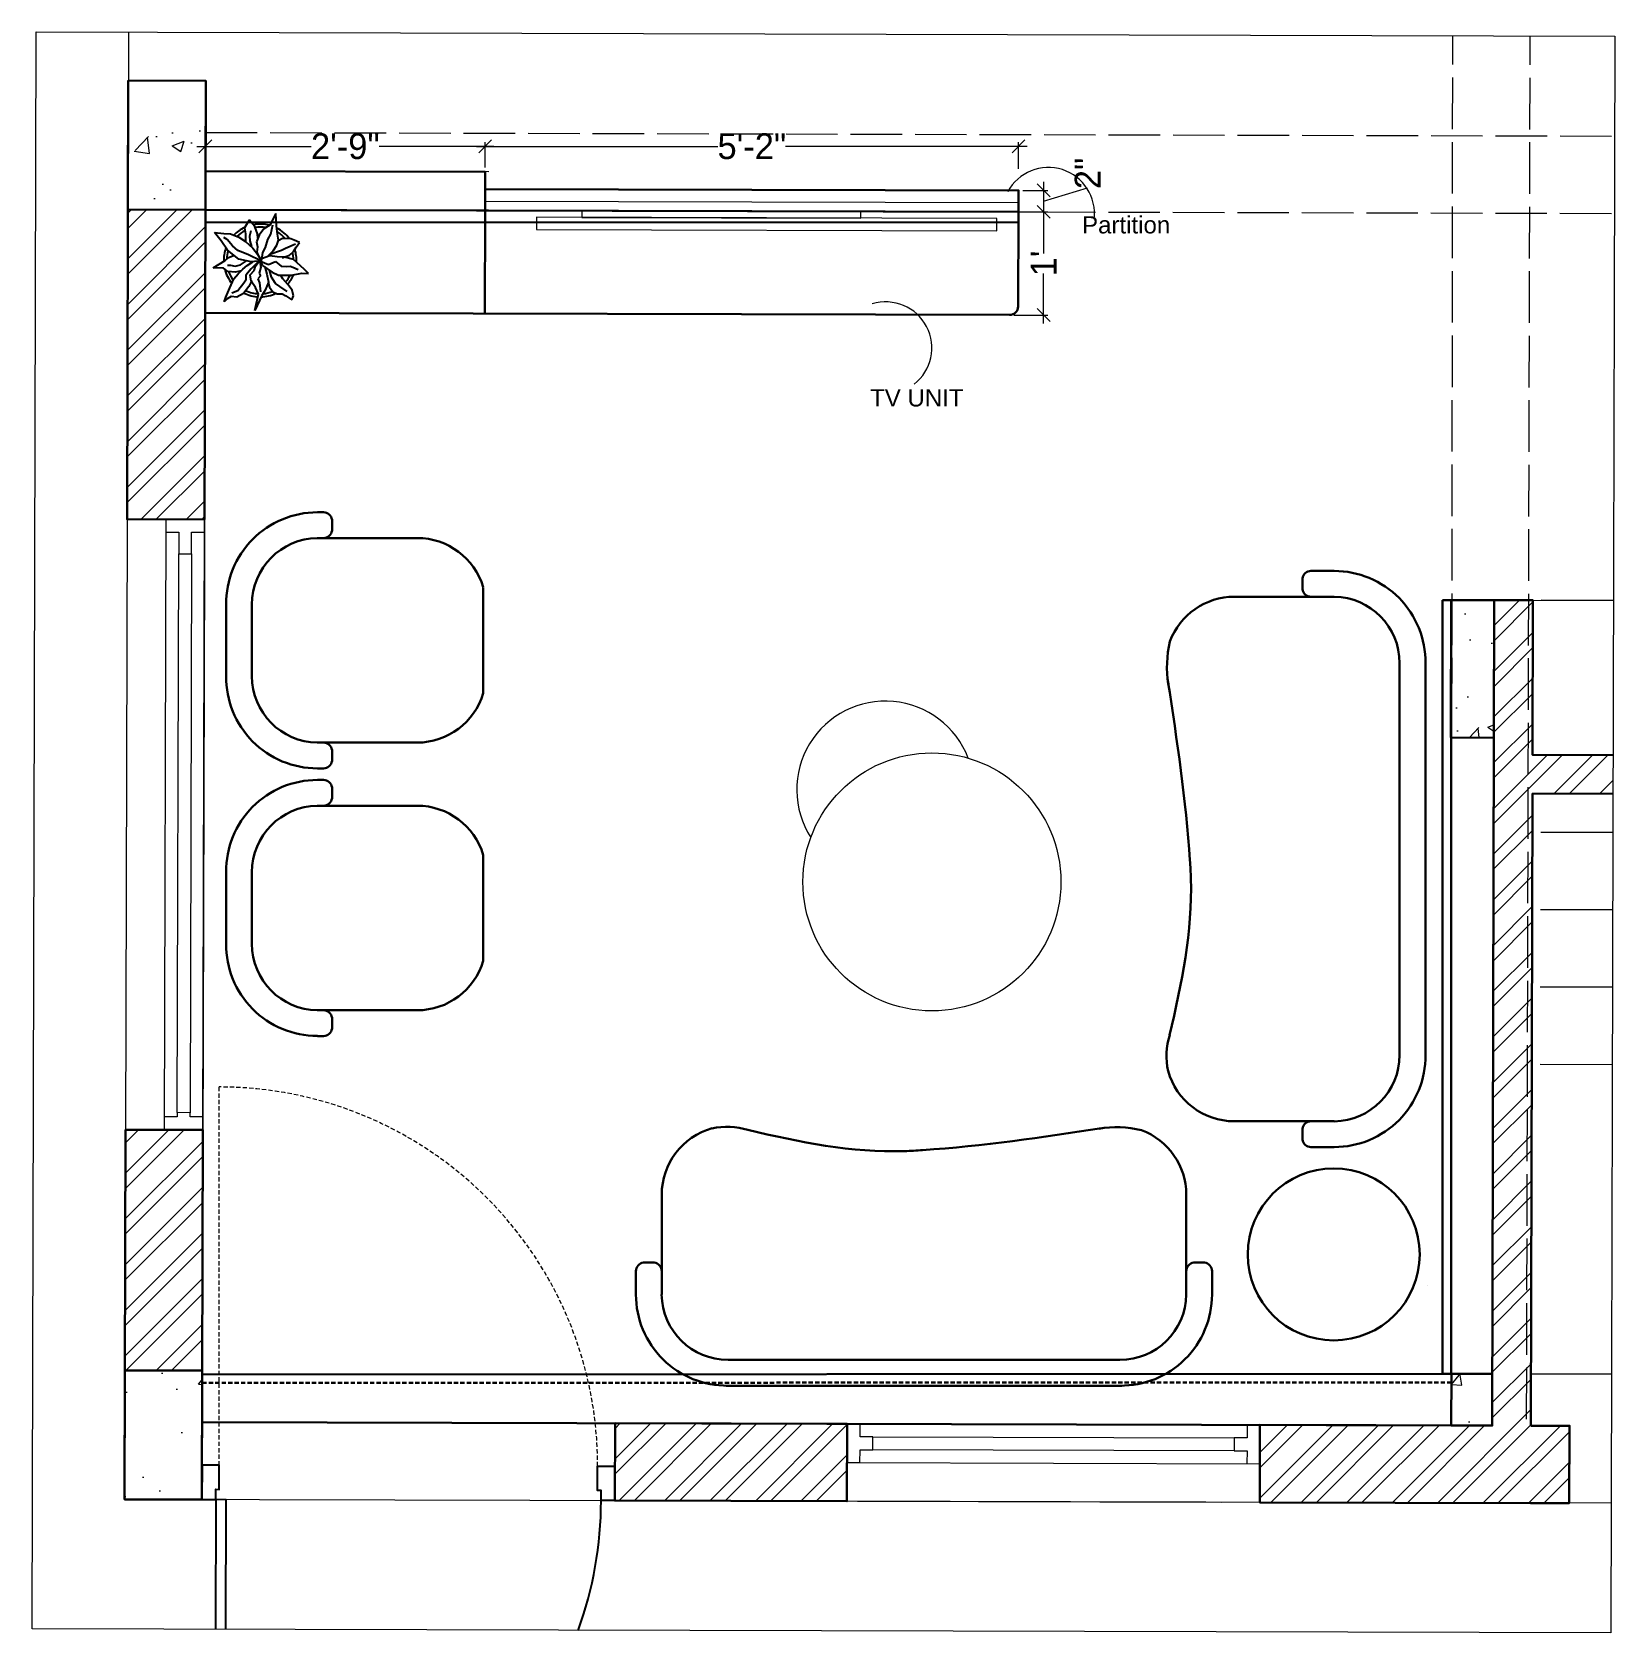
# Model space of a CAD drawing. Header units: millimetres. Extents: x 35877 to 3066687, y -650199 to -40525.
# Drawn here: x 147241.6 to 147425.6, y -180285.4 to -180099.3 of the extents above; entities outside this region: 9.
import ezdxf

# ---------------------------------------------------------------- set-up
doc = ezdxf.new("R2010")
doc.units = ezdxf.units.MM
doc.header["$MEASUREMENT"] = 0
doc.header["$PDMODE"] = 35
for name, pattern in [('00 . GROUND FLOOR$0$DASHED', [0.75, 0.5, -0.25]), ('ACAD_ISO02W100', [15, 12, -3]), ('DASHED', [0.75, 0.5, -0.25])]:
    doc.linetypes.add(name, pattern=pattern)
doc.layers.get('Defpoints').update_dxf_attribs({"color": 220})
doc.layers.add('AR ELE-5', color=134, linetype='Continuous')
doc.layers.add('AR HATCH-7', color=7, linetype='Continuous')
for name, color, linetype, lineweight in [('COLUMN', 1, 'Continuous', 30), ('dim05', 1, 'Continuous', 13), ('el', 7, 'Continuous', 20), ('ELEC.', 5, 'Continuous', 20), ('Electrical', 84, 'Continuous', 30), ('ELEVATION ( WALL COLOUR ) X_', 7, 'Continuous', 9), ('FIRST FLOOR ( DW_RAIL )', 7, 'Continuous', 9), ('FUR', 250, 'Continuous', 0), ('FURNITURE', 32, 'Continuous', 9), ('furniture dimensions', 1, 'DASHED', 0), ('FURNITURE-1', 252, 'Continuous', 13), ('GDR_FLOATING COLUMN', 3, 'Continuous', 18), ('GROUND FLOOR', 7, 'Continuous', 9), ('GROUND FLOOR  ( PLINE )', 251, 'Continuous', 30), ('GROUND FLOOR ( DW_RAIL )', 7, 'Continuous', 9), ('GROUND FLOOR ( STAIR )', 251, 'Continuous', 9), ('Labelling', 1, 'Continuous', 25), ('wall', 7, 'Continuous', 30), ('XX~SLAB ( BEAM )~ ( DIM )', 7, 'Continuous', 9)]:
    doc.layers.add(name, color=color, linetype=linetype, lineweight=lineweight)
doc.layers.add('hatch', color=253, linetype='Continuous', lineweight=0, transparency=0.4)
doc.styles.add('century g', font='GOTHIC.TTF')
doc.styles.get("Standard").update_dxf_attribs({"font": 'arial.ttf', "height": 6})
doc.dimstyles.new('Archana', dxfattribs={"dimtxt": 2, "dimasz": 0.75, "dimexe": 0.5, "dimexo": 0.5, "dimgap": 0, "dimtad": 0, "dimzin": 0, "dimdsep": 46, "dimlunit": 4, "dimtxsty": 'century g', "dimblk": 'OBLIQUE', "dimcen": 0, "dimdle": 1, "dimclrd": 256, "dimclre": 256, "dimclrt": 256, "dimadec": 0, "dimazin": 0, "dimtfac": 1, "dimtofl": 0, "dimtmove": 1, "dimatfit": 3, "dimfxl": 1, "dimfxlon": 1, "dimtolj": 1, "dimtzin": 0, "dimlwd": -1, "dimlwe": -1, "dimarcsym": 0})
pattern_1 = [(45, (-600.218, 804.8737), (-2.65165043, 2.65165043), []), (45, (-598.4503, 804.8737), (-2.65165043, 2.65165043), [])]

# ---------------------------------------------------------------- blocks, each defined once
blk = doc.blocks.new('_Oblique')
at = {"layer": 'wall', "color": 0, "lineweight": -2}
blk.add_line((-0.5, -0.5), (0.5, 0.5), dxfattribs=at)
blk = doc.blocks.new('*D727')
at = {"layer": 'Defpoints', "color": 0, "linetype": 'Continuous', "lineweight": 0, "transparency": 16777216}
for p in [(147356.28, -180117.68, 0.05), (147356.26, -180120.18, 0.05), (147359.2, -180120.18)]:
    blk.add_point(p, dxfattribs=at)
at = {"layer": 'furniture dimensions', "color": 5, "linetype": 'Continuous', "transparency": 16777216}
for p, q in [((147359.2, -180116.68), (147359.2, -180121.18)), ((147359.2, -180118.93), (147364.32, -180117.4)), ((147356.76, -180120.18), (147359.7, -180120.18))]:
    blk.add_line(p, q, dxfattribs=at)
at = {"layer": 'furniture dimensions', "color": 5, "linetype": 'ByBlock', "transparency": 16777216}
blk.add_line((147356.78, -180117.68), (147359.7, -180117.68), dxfattribs=at)
at = {"layer": 'furniture dimensions', "color": 5, "linetype": 'Continuous', "transparency": 16777216, "xscale": 1.5, "yscale": 1.5, "zscale": 1.5}
for p, rotation in [((147359.2, -180117.68), 90), ((147359.2, -180120.18), 270)]:
    blk.add_blockref('_Oblique', p, dxfattribs=dict(at, rotation=rotation))
at = {"layer": 'furniture dimensions', "linetype": 'Continuous', "lineweight": 0, "transparency": 16777216, "insert": (147364.32, -180115.71), "char_height": 3, "attachment_point": 5, "rotation": 90, "style": 'century g'}
blk.add_mtext('\\A1;2"', dxfattribs=at)
blk = doc.blocks.new('*D728')
at = {"layer": 'Defpoints', "color": 0, "linetype": 'Continuous', "lineweight": 0, "transparency": 16777216}
for p in [(147356.26, -180120.18, 0.05), (147355.23, -180132.18, 0.05), (147359.2, -180132.18)]:
    blk.add_point(p, dxfattribs=at)
at = {"layer": 'furniture dimensions', "color": 5, "linetype": 'Continuous', "transparency": 16777216}
for p, q in [((147359.2, -180119.18), (147359.2, -180125.04)), ((147359.2, -180133.18), (147359.2, -180127.33)), ((147355.73, -180132.18), (147359.7, -180132.18))]:
    blk.add_line(p, q, dxfattribs=at)
at = {"layer": 'furniture dimensions', "color": 5, "linetype": 'ByBlock', "transparency": 16777216}
blk.add_line((147356.76, -180120.18), (147359.7, -180120.18), dxfattribs=at)
at = {"layer": 'furniture dimensions', "color": 5, "linetype": 'Continuous', "transparency": 16777216, "xscale": 1.5, "yscale": 1.5, "zscale": 1.5}
for p, rotation in [((147359.2, -180120.18), 90), ((147359.2, -180132.18), 270)]:
    blk.add_blockref('_Oblique', p, dxfattribs=dict(at, rotation=rotation))
at = {"layer": 'furniture dimensions', "linetype": 'Continuous', "lineweight": 0, "transparency": 16777216, "insert": (147359.2, -180126.18), "char_height": 3, "attachment_point": 5, "rotation": 90, "style": 'century g'}
blk.add_mtext("\\A1;1'", dxfattribs=at)
blk = doc.blocks.new('*D729')
at = {"layer": 'Defpoints', "color": 0, "linetype": 'Continuous', "lineweight": 0, "transparency": 16777216}
for p in [(147294.26, -180112.56), (147261.73, -180115.44, 0.05), (147294.26, -180115.52, 0.05)]:
    blk.add_point(p, dxfattribs=at)
at = {"layer": 'furniture dimensions', "color": 5, "linetype": 'Continuous', "transparency": 16777216}
for p, q in [((147260.73, -180112.56), (147274.04, -180112.56)), ((147295.26, -180112.56), (147281.95, -180112.56)), ((147294.26, -180115.02), (147294.26, -180112.06))]:
    blk.add_line(p, q, dxfattribs=at)
at = {"layer": 'furniture dimensions', "color": 5, "linetype": 'ByBlock', "transparency": 16777216}
blk.add_line((147261.73, -180114.94), (147261.73, -180112.06), dxfattribs=at)
at = {"layer": 'furniture dimensions', "color": 5, "linetype": 'Continuous', "transparency": 16777216, "xscale": 1.5, "yscale": 1.5, "zscale": 1.5, "rotation": 180}
blk.add_blockref('_Oblique', (147261.73, -180112.56), dxfattribs=at)
at = {"layer": 'furniture dimensions', "color": 5, "linetype": 'Continuous', "transparency": 16777216, "xscale": 1.5, "yscale": 1.5, "zscale": 1.5}
blk.add_blockref('_Oblique', (147294.26, -180112.56), dxfattribs=at)
at = {"layer": 'furniture dimensions', "linetype": 'Continuous', "lineweight": 0, "transparency": 16777216, "insert": (147278, -180112.56), "char_height": 3, "attachment_point": 5, "style": 'century g'}
blk.add_mtext('\\A1;2\'-9"', dxfattribs=at)
blk = doc.blocks.new('*D730')
at = {"layer": 'Defpoints', "color": 0, "linetype": 'Continuous', "lineweight": 0, "transparency": 16777216}
for p in [(147356.28, -180112.56), (147294.26, -180115.53, 0.05), (147356.28, -180115.68, 0.05)]:
    blk.add_point(p, dxfattribs=at)
at = {"layer": 'furniture dimensions', "color": 5, "linetype": 'Continuous', "transparency": 16777216}
for p, q in [((147293.26, -180112.56), (147321.33, -180112.56)), ((147357.28, -180112.56), (147329.2, -180112.56)), ((147356.28, -180115.18), (147356.28, -180112.06))]:
    blk.add_line(p, q, dxfattribs=at)
at = {"layer": 'furniture dimensions', "color": 5, "linetype": 'ByBlock', "transparency": 16777216}
blk.add_line((147294.26, -180115.03), (147294.26, -180112.06), dxfattribs=at)
at = {"layer": 'furniture dimensions', "color": 5, "linetype": 'Continuous', "transparency": 16777216, "xscale": 1.5, "yscale": 1.5, "zscale": 1.5, "rotation": 180}
blk.add_blockref('_Oblique', (147294.26, -180112.56), dxfattribs=at)
at = {"layer": 'furniture dimensions', "color": 5, "linetype": 'Continuous', "transparency": 16777216, "xscale": 1.5, "yscale": 1.5, "zscale": 1.5}
blk.add_blockref('_Oblique', (147356.28, -180112.56), dxfattribs=at)
at = {"layer": 'furniture dimensions', "linetype": 'Continuous', "lineweight": 0, "transparency": 16777216, "insert": (147325.27, -180112.56), "char_height": 3, "attachment_point": 5, "style": 'century g'}
blk.add_mtext('\\A1;5\'-2"', dxfattribs=at)
blk = doc.blocks.new('ARPLS010')
at = {"linetype": 'ByBlock'}
for p, q in [((0.179, 0.666), (0.121, 0.605)), ((0.174, 0.573), (0.179, 0.666)), ((-0.278, 0.467), (-0.295, 0.42)), ((-0.248, 0.54), (-0.278, 0.467)), ((-0.182, 0.493), (-0.248, 0.54)), ((-0.222, 0.484), (-0.164, 0.347)), ((-0.125, 0.459), (-0.182, 0.493)), ((-0.072, 0.404), (-0.125, 0.459)), ((-0.013, 0.459), (-0.044, 0.336)), ((0.121, 0.605), (-0.013, 0.459)), ((0.077, 0.412), (0.091, 0.447)), ((0.091, 0.447), (0.125, 0.522)), ((0.2, 0.432), (0.174, 0.573)), ((0.409, 0.44), (0.33, 0.38)), ((0.484, 0.459), (0.409, 0.44)), ((0.542, 0.434), (0.484, 0.459)), ((-0.469, 0.226), (-0.643, 0.216)), ((-0.362, 0.24), (-0.469, 0.226)), ((-0.278, 0.254), (-0.362, 0.24)), ((-0.295, 0.42), (-0.302, 0.309)), ((-0.302, 0.309), (-0.276, 0.258)), ((-0.21, 0.227), (-0.278, 0.254)), ((-0.132, 0.18), (-0.21, 0.227)), ((-0.164, 0.347), (-0.139, 0.295)), ((-0.139, 0.295), (-0.08, 0.131)), ((-0.038, 0.302), (-0.072, 0.404)), ((-0.049, 0.232), (-0.065, 0.135)), ((-0.044, 0.336), (-0.049, 0.232)), ((0.015, 0.209), (0.08, 0.288)), ((0.082, 0.358), (0.077, 0.412)), ((0.08, 0.288), (0.082, 0.358)), ((0.16, 0.165), (0.204, 0.254)), ((0.203, 0.352), (0.2, 0.432)), ((0.204, 0.254), (0.203, 0.352)), ((0.252, 0.313), (0.216, 0.287)), ((0.33, 0.38), (0.252, 0.313)), ((0.356, 0.269), (0.318, 0.213)), ((0.425, 0.373), (0.356, 0.269)), ((0.432, 0.176), (0.459, 0.236)), ((0.459, 0.303), (0.485, 0.354)), ((0.459, 0.236), (0.459, 0.303)), ((0.485, 0.354), (0.533, 0.42)), ((0.533, 0.42), (0.542, 0.434)), ((-0.643, 0.216), (-0.485, 0.134)), ((-0.359, 0.148), (-0.49, 0.172)), ((-0.485, 0.134), (-0.433, 0.051)), ((-0.433, 0.051), (-0.349, -0.011)), ((-0.287, 0.106), (-0.359, 0.148)), ((-0.18, 0.073), (-0.287, 0.106)), ((-0.111, 0.036), (-0.18, 0.073)), ((-0.063, 0.111), (-0.132, 0.18)), ((-0.013, 0.022), (-0.111, 0.036)), ((-0.084, -0.034), (0.007, 0.018)), ((0.003, 0.011), (-0.076, -0.16)), ((-0.065, 0.135), (-0.024, 0.018)), ((-0.024, 0.018), (0.009, 0.005)), ((0.006, -0.002), (0.068, 0.032)), ((0.007, 0.018), (0.02, -0.121)), ((0.009, 0.005), (0.056, 0.114)), ((0.056, 0.114), (0.015, 0.209)), ((0.017, -0.002), (0.091, 0.009)), ((0.068, 0.032), (0.16, 0.165)), ((0.088, 0.065), (0.187, 0.091)), ((0.091, 0.009), (0.173, -0.011)), ((0.227, 0.157), (0.132, 0.131)), ((0.173, -0.011), (0.212, 0.004)), ((0.187, 0.091), (0.297, 0.116)), ((0.212, 0.004), (0.252, -0.03)), ((0.318, 0.213), (0.227, 0.157)), ((0.297, 0.116), (0.408, 0.071)), ((0.309, 0.109), (0.368, 0.128)), ((0.309, -0.01), (0.43, 0.006)), ((0.368, 0.128), (0.432, 0.176)), ((0.408, 0.071), (0.482, 0.024)), ((0.482, 0.024), (0.689, -0.072)), ((-0.464, -0.073), (-0.558, -0.152)), ((-0.558, -0.152), (-0.517, -0.172)), ((-0.517, -0.172), (-0.447, -0.216)), ((-0.366, -0.036), (-0.464, -0.073)), ((-0.447, -0.216), (-0.363, -0.202)), ((-0.336, -0.142), (-0.413, -0.121)), ((-0.306, -0.033), (-0.366, -0.036)), ((-0.363, -0.202), (-0.263, -0.2)), ((-0.349, -0.011), (-0.256, -0.05)), ((-0.269, -0.135), (-0.336, -0.142)), ((-0.318, -0.29), (-0.259, -0.2)), ((-0.193, -0.113), (-0.269, -0.135)), ((-0.259, -0.2), (-0.168, -0.1)), ((-0.256, -0.05), (-0.185, -0.038)), ((-0.185, -0.038), (-0.114, -0.046)), ((-0.168, -0.1), (-0.084, -0.034)), ((-0.076, -0.16), (-0.138, -0.304)), ((-0.114, -0.046), (-0.093, -0.036)), ((0.02, -0.121), (-0.017, -0.291)), ((0.059, -0.27), (0.005, -0.185)), ((0.01, -0.014), (0.017, -0.002)), ((0.078, -0.064), (0.01, -0.014)), ((0.016, -0.023), (0.116, -0.122)), ((0.07, -0.179), (0.018, -0.1)), ((0.121, -0.239), (0.07, -0.179)), ((0.138, -0.083), (0.078, -0.064)), ((0.116, -0.122), (0.201, -0.195)), ((0.197, -0.135), (0.138, -0.083)), ((0.283, -0.123), (0.197, -0.135)), ((0.201, -0.195), (0.272, -0.198)), ((0.252, -0.03), (0.309, -0.01)), ((0.272, -0.198), (0.311, -0.225)), ((0.277, -0.114), (0.357, -0.156)), ((0.37, -0.064), (0.283, -0.123)), ((0.357, -0.156), (0.455, -0.226)), ((0.462, -0.021), (0.37, -0.064)), ((0.689, -0.072), (0.462, -0.021)), ((-0.368, -0.496), (-0.363, -0.408)), ((-0.363, -0.408), (-0.318, -0.29)), ((-0.199, -0.38), (-0.287, -0.45)), ((-0.138, -0.304), (-0.199, -0.38)), ((-0.017, -0.291), (-0.141, -0.446)), ((-0.042, -0.432), (-0.071, -0.352)), ((0.002, -0.48), (-0.042, -0.432)), ((0.08, -0.342), (0.059, -0.27)), ((0.064, -0.446), (0.066, -0.407)), ((0.066, -0.407), (0.08, -0.342)), ((0.184, -0.299), (0.121, -0.239)), ((0.141, -0.261), (0.16, -0.336)), ((0.16, -0.336), (0.15, -0.445)), ((0.252, -0.362), (0.184, -0.299)), ((0.376, -0.416), (0.252, -0.362)), ((0.311, -0.225), (0.415, -0.304)), ((0.502, -0.472), (0.376, -0.416)), ((0.415, -0.304), (0.447, -0.388)), ((0.455, -0.226), (0.503, -0.317)), ((0.503, -0.317), (0.494, -0.398)), ((0.494, -0.398), (0.528, -0.452)), ((-0.382, -0.625), (-0.368, -0.496)), ((-0.269, -0.533), (-0.382, -0.625)), ((-0.287, -0.45), (-0.314, -0.498)), ((-0.141, -0.446), (-0.269, -0.533)), ((0.104, -0.646), (0.002, -0.48)), ((0.106, -0.5), (0.104, -0.646)), ((0.15, -0.445), (0.106, -0.5)), ((0.567, -0.494), (0.502, -0.472)), ((0.528, -0.452), (0.567, -0.494))]:
    blk.add_line(p, q, dxfattribs=at)
for radius, start, end in [(0.5, 87.2367, 107.9154), (0.458, 91.6596, 104.0784), (0.5, 49.0791, 67.0324), (0.5, 126.2799, 152.7042), (0.458, 130.7647, 148.9789), (0.458, 49.8461, 63.9764), (0.5, 164.9216, 191.0302), (0.458, 169.9629, 188.6517), (0.458, 5.0517, 21.9108), (0.5, 1.3782, 25.7565), (0.5, 205.1623, 226.3204), (0.458, 207.232, 224.0819), (0.458, 334.5625, 357.1532), (0.5, 333.6991, 357.5577), (0.458, 252.8522, 267.711), (0.5, 283.5324, 308.8712), (0.458, 289.266, 306.1107), (0.5, 249.553, 272.4234)]:
    blk.add_arc((0, 0), radius, start, end, dxfattribs=at)
blk = doc.blocks.new('tv')
at = {"layer": 'hatch', "lineweight": 30, "true_color": 0x000000, "transparency": 33554687}
h = blk.add_hatch(color=18, dxfattribs=at)
h.dxf.hatch_style = 1
h.paths.add_polyline_path([(147233.35, -179350.33), (147190.12, -179350.33), (147190.12, -179374.61), (147233.35, -179374.61)])
at = {"layer": 'FURNITURE', "color": 252, "lineweight": 25, "true_color": 0x939598}
for points in [[(147189.24, -179375.49), (147234.24, -179375.49), (147234.24, -179349.44), (147189.24, -179349.44)], [(147190.12, -179374.61), (147233.35, -179374.61), (147233.35, -179350.33), (147190.12, -179350.33)]]:
    blk.add_lwpolyline(points, close=True, dxfattribs=at)
blk = doc.blocks.new('fan')
at = {"layer": 'Electrical', "lineweight": 15, "ltscale": 20}
for p, q in [((3300835.29, -509900.78), (3300836.47, -509923.43)), ((3300841.81, -509923.43), (3300842.99, -509900.78)), ((3300838.47, -509924.57), (3300838.47, -509920.25)), ((3300839.81, -509920.28), (3300839.81, -509924.57)), ((3300831.66, -509931.77), (3300811.45, -509942.07)), ((3300829.93, -509935.08), (3300833.64, -509932.93)), ((3300844.64, -509932.93), (3300848.38, -509935.09)), ((3300866.83, -509942.07), (3300846.62, -509931.77)), ((3300834.31, -509934.09), (3300830.57, -509936.25)), ((3300847.68, -509936.23), (3300843.97, -509934.09)), ((3300815.3, -509948.74), (3300834.33, -509936.39)), ((3300843.95, -509936.39), (3300862.98, -509948.74))]:
    blk.add_line(p, q, dxfattribs=at)
at = {"layer": 'Electrical', "linetype": 'DASHED', "lineweight": 15, "ltscale": 5}
blk.add_circle((3300839.14, -509930.53), 32, dxfattribs=at)
at = {"layer": 'Electrical', "lineweight": 15, "ltscale": 20}
for centre, major_axis, start_param, end_param in [((3300839.14, -509902.94), (3.12, 3.12), -0.272136, 1.842967), ((3300839.13, -509920.5), (0.501, 0.501), -0.465536, 1.983618), ((3300837.1, -509923.08), (0.51, 0.51), 2.863014, 4.257784), ((3300839.14, -509926.42), (2.27, -2.27), 2.565057, 2.951308), ((3300839.14, -509926.42), (2.27, 2.27), 0.19032, 0.57657), ((3300841.18, -509923.08), (0.51, -0.51), 5.167028, 6.561799), ((3300839.14, -509930.53), (4.24, -4.24), 3.14161, 9.424795), ((3300839.14, -509930.53), (3.77, -3.77), 1.749190548672175e-05, 6.283202799085073), ((3300839.14, -509930.53), (0.943, 0.943), 1.570814, 7.853999), ((3300831.67, -509932.49), (0.51, -0.51), 0.978238, 2.373008), ((3300835.59, -509932.58), (2.27, -2.27), 3.855511, 4.241762), ((3300842.69, -509932.58), (2.27, 2.27), 5.183051, 5.569301), ((3300846.61, -509932.49), (0.51, -0.51), 2.339416, 3.734186), ((3300830.46, -509935.55), (0.501, -0.501), 3.199655, 5.648809), ((3300835.59, -509932.58), (2.27, -2.27), 4.659452, 5.045703), ((3300842.69, -509932.58), (2.27, 2.27), 4.37911, 4.765361), ((3300847.83, -509935.54), (0.501, 0.501), 3.723254, 6.172408), ((3300833.71, -509936.02), (0.51, 0.51), -1.325776, 0.068994), ((3300844.57, -509936.02), (0.51, -0.51), 3.072633, 4.467404), ((3300815.25, -509944.32), (3.12, -3.12), 3.393055, 5.508159), ((3300863.03, -509944.32), (3.12, -3.12), 5.48745, 7.602554)]:
    blk.add_ellipse(centre, major_axis=major_axis, ratio=1, start_param=start_param, end_param=end_param, dxfattribs=at)

msp = doc.modelspace()

# ---------------------------------------------------------------- hatches: boundary and pattern name
at = {"layer": 'AR HATCH-7', "lineweight": 0, "true_color": 0x939598, "transparency": 33554687}
h = msp.add_hatch(dxfattribs=at)
h.set_pattern_fill('ANSI32', color=252, scale=10)
h.set_pattern_definition(pattern_1)
h.paths.add_polyline_path([(147261.44, -180226.94), (147256.94, -180226.93), (147252.44, -180226.92), (147252.37, -180254.92), (147261.37, -180254.94)])
h.paths.add_polyline_path([(147261.72, -180119.94), (147252.72, -180119.92), (147252.63, -180155.92), (147261.63, -180155.94)])
h.paths.add_polyline_path([(147261.73, -180115.44), (147261.72, -180119.94)])
h = msp.add_hatch(dxfattribs=at)
h.set_pattern_fill('ANSI32', color=252, scale=10)
h.set_pattern_definition(pattern_1)
h.paths.add_polyline_path([(147336.36, -180261.13), (147309.36, -180261.06), (147309.33, -180270.06), (147336.33, -180270.13)])
h.paths.add_polyline_path([(147420.36, -180261.35), (147415.86, -180261.34), (147416.05, -180187.84), (147425.41, -180187.86), (147425.42, -180183.36), (147416.06, -180183.34), (147416.1, -180165.34), (147411.6, -180165.33), (147411.56, -180181.33), (147411.36, -180261.33), (147406.36, -180261.31), (147396.86, -180261.29), (147387.36, -180261.29), (147387.36, -180261.27), (147384.36, -180261.26), (147384.34, -180265.76), (147384.33, -180270.26), (147415.83, -180270.34), (147420.33, -180270.35)])
at = {"layer": 'ELEVATION ( WALL COLOUR ) X_'}
h = msp.add_hatch(color=5, dxfattribs=at)
h.set_gradient(color1=(255, 235, 194), color2=(255, 243, 219), one_color=1, tint=0.93, name='CYLINDER')
h.paths.add_polyline_path([(56221.5, -121287.36), (56377.5, -121287.36)])
h = msp.add_hatch(color=5, dxfattribs=at)
h.set_gradient(color1=(255, 235, 194), color2=(255, 243, 219), one_color=1, tint=0.93, name='CYLINDER')
h.paths.add_polyline_path([(56560.5, -121287.36), (56716.5, -121287.36)])
at = {"layer": 'FURNITURE-1', "lineweight": 0, "true_color": 0xc7c8ca, "transparency": 33554687}
h = msp.add_hatch(dxfattribs=at)
h.set_pattern_fill('AR-CONC', color=9, scale=2)
h.set_pattern_definition([(50, (-600.218, 804.874), (14.34520365, -1.2550427), [1.5, -16.5]), (355, (-600.218, 804.874), (-2.7750267, 15.0438427), [1.2, -13.2]), (100.4514445, (-599.023, 804.769), (11.5701769, 13.7887998), [1.2748038, -14.0228422]), (46.1842, (-600.218, 808.874), (21.3448266, -3.3103856), [2.25, -24.75]), (96.635635, (-598.44, 808.598), (18.693239, 19.482372), [1.9122068, -21.0342752]), (351.184164, (-600.218, 808.874), (18.693239, 19.482372), [1.8, -19.8]), (21, (-598.218, 807.874), (11.93814104, -8.0523778), [1.5, -16.5]), (326, (-598.218, 807.874), (4.8663066, 14.5030009), [1.2, -13.2]), (71.451445, (-597.223, 807.203), (16.8044475, 6.45062306), [1.2748038, -14.0228422]), (37.5, (-600.218, 804.8737), (0.24319711, 6.65787708), [0, -13.04, 0, -13.4, 0, -13.25]), (7.5, (-600.218, 804.874), (5.26139075, 7.88823424), [0, -7.64, 0, -12.74, 0, -5.05]), (327.5, (-604.678, 804.8737), (10.67644872, -0.45109743), [0, -5, 0, -15.6, 0, -20.7]), (317.5, (-606.678, 804.874), (11.6637234, 2.00209965), [0, -6.5, 0, -10.36, 0, -14.7])])
h.paths.add_polyline_path([(147261.37, -180254.94), (147252.37, -180254.92), (147252.33, -180269.92), (147261.33, -180269.94), (147261.34, -180265.94), (147261.35, -180261.94)])
h.paths.add_polyline_path([(147261.76, -180104.94), (147252.76, -180104.92), (147252.72, -180119.92), (147261.72, -180119.94)])
h.paths.add_polyline_path([(147411.6, -180165.33), (147406.6, -180165.32), (147406.56, -180181.32), (147411.56, -180181.32)])
h.paths.add_polyline_path([(147322.07, -180154.84), (147353.69, -180154.92)])
h = msp.add_hatch(dxfattribs=at)
h.set_pattern_fill('AR-CONC', color=9, scale=2)
h.set_pattern_definition([(50, (-623.865, 804.874), (14.34520365, -1.2550427), [1.5, -16.5]), (355, (-623.865, 804.874), (-2.7750267, 15.0438427), [1.2, -13.2]), (100.4514445, (-622.67, 804.769), (11.5701769, 13.7887998), [1.2748038, -14.0228422]), (46.1842, (-623.865, 808.874), (21.3448266, -3.3103856), [2.25, -24.75]), (96.635635, (-622.086, 808.598), (18.693239, 19.482372), [1.9122068, -21.0342752]), (351.184164, (-623.865, 808.874), (18.693239, 19.482372), [1.8, -19.8]), (21, (-621.865, 807.874), (11.93814104, -8.0523778), [1.5, -16.5]), (326, (-621.865, 807.874), (4.8663066, 14.5030009), [1.2, -13.2]), (71.451445, (-620.87, 807.203), (16.8044475, 6.45062306), [1.2748038, -14.0228422]), (37.5, (-623.865, 804.8737), (0.24319711, 6.65787708), [0, -13.04, 0, -13.4, 0, -13.25]), (7.5, (-623.865, 804.874), (5.26139075, 7.88823424), [0, -7.64, 0, -12.74, 0, -5.05]), (327.5, (-628.325, 804.8737), (10.67644872, -0.45109743), [0, -5, 0, -15.6, 0, -20.7]), (317.5, (-630.325, 804.874), (11.6637234, 2.00209965), [0, -6.5, 0, -10.36, 0, -14.7])])
h.paths.add_polyline_path([(147411.36, -180255.47), (147406.37, -180255.47), (147406.37, -180261.33), (147411.36, -180261.33)])

# ---------------------------------------------------------------- linework, layer by layer
at = {"lineweight": 9, "transparency": 33554687, "elevation": 0.05}
for points in [[(147353.76, -180122.39), (147353.76, -180120.94), (147300.22, -180120.81), (147300.21, -180122.25)], [(147337.94, -180120.9), (147337.94, -180120.14), (147305.5, -180120.05), (147305.5, -180120.82)]]:
    msp.add_lwpolyline(points, close=True, dxfattribs=at)
at = {"transparency": 33554687, "elevation": 0.05}
for points in [[(147261.33, -180269.94), (147262.93, -180269.94), (147262.94, -180268.74), (147263.34, -180268.75), (147263.34, -180265.95), (147261.34, -180265.94)], [(147309.33, -180270.06), (147307.73, -180270.06), (147307.74, -180268.86), (147307.34, -180268.86), (147307.34, -180266.06), (147309.34, -180266.06)]]:
    msp.add_lwpolyline(points, close=True, dxfattribs=at)
msp.add_lwpolyline([(147264.09, -180285.03), (147264.13, -180269.95), (147262.93, -180269.94), (147262.89, -180285.03)], dxfattribs=at)
at = {"layer": 'AR ELE-5', "linetype": 'ByBlock', "ltscale": 15, "transparency": 33554687}
msp.add_arc((147262.87, -180269.92, 0.05), 44.87, 340.1685, 359.8173, dxfattribs=at)
at = {"layer": 'COLUMN', "transparency": 33554687, "elevation": 0.05}
for points in [[(147252.76, -180104.92), (147261.76, -180104.94), (147261.72, -180119.94), (147252.72, -180119.92)], [(147252.37, -180254.92), (147261.37, -180254.94), (147261.33, -180269.94), (147252.33, -180269.92)]]:
    msp.add_lwpolyline(points, close=True, dxfattribs=at)
at = {"layer": 'ELEC.', "transparency": 33554687}
for centre, start, end in [((147359.75, -180120.37), 352.8214, 151.8515), ((147340.84, -180136.01), 308.0853, 107.1155)]:
    msp.add_arc(centre, 5.36, start, end, dxfattribs=at)
at = {"layer": 'FIRST FLOOR ( DW_RAIL )', "lineweight": 0, "transparency": 33554687, "elevation": 0.05}
msp.add_lwpolyline([(147242.05, -180099.26), (147425.64, -180099.74), (147425.16, -180285.45), (147241.57, -180284.97)], close=True, dxfattribs=at)
at = {"layer": 'FUR', "transparency": 33554687}
msp.add_line((147403.86, -180244.98, 0.05), (147403.86, -180244.98, 0.05), dxfattribs=at)
at = {"layer": 'FURNITURE', "color": 18, "lineweight": 30, "true_color": 0x000000, "transparency": 33554687}
for p, q in [((147294.26, -180115.53, 0.05), (147261.73, -180115.44, 0.05)), ((147294.26, -180115.53, 0.05), (147294.25, -180120.03, 0.1)), ((147294.66, -180120.03, 0.05), (147261.72, -180119.94, 0.05))]:
    msp.add_line(p, q, dxfattribs=at)
at = {"layer": 'FURNITURE', "lineweight": 30, "transparency": 33554687}
for p, q in [((147294.26, -180120.03, 0.05), (147294.23, -180132.03, 0.05)), ((147356.27, -180120.18, 0.05), (147294.26, -180120.03, 0.05)), ((147356.24, -180131.18, 0.05), (147356.27, -180120.18, 0.05)), ((147261.69, -180131.94, 0.05), (147355.24, -180132.17, 0.05)), ((147261.37, -180255.37, 0.05), (147406.6, -180255.3, 0.05)), ((147261.36, -180260.94, 0.05), (147261.37, -180255.37, 0.05)), ((147261.36, -180260.94, 0.05), (147406.6, -180261.32, 0.05))]:
    msp.add_line(p, q, dxfattribs=at)
at = {"layer": 'FURNITURE', "lineweight": 30, "transparency": 16777216}
for p, q in [((147274.75, -180155.11, 2.26), (147275.45, -180155.11, 2.26)), ((147276.45, -180157.24, 2.26), (147276.45, -180155.99, 2.26)), ((147274.75, -180158.11, 2.26), (147275.45, -180158.11, 2.26)), ((147286.37, -180158.11, 1.37), (147275.45, -180158.11, 2.26)), ((147392.99, -180161.94, 3.75), (147390.29, -180161.94, 3.75)), ((147294.03, -180163.85, 0.01), (147294.03, -180176.17, 0.01)), ((147389.29, -180164.07, 3.75), (147389.29, -180162.82, 3.75)), ((147264.14, -180165.62, -1.36), (147264.14, -180174.39, 1.46)), ((147267.14, -180165.83, -5.56), (147267.14, -180174.18, -2.91)), ((147381.37, -180164.94, 2.86), (147390.29, -180164.94, 3.75)), ((147392.99, -180164.94, 3.75), (147390.29, -180164.94, 3.75)), ((147400.6, -180172.66, -4.07), (147400.6, -180218.23, -1.41)), ((147403.6, -180172.45, 0.13), (147403.6, -180218.43, 2.96)), ((147274.75, -180181.9, 0.9), (147275.45, -180181.9, 0.9)), ((147286.37, -180181.9, 1.37), (147275.45, -180181.9, 2.26)), ((147276.45, -180182.78, 2.26), (147276.45, -180184.02, 2.26)), ((147274.75, -180184.9, 0.9), (147275.45, -180184.9, 0.9)), ((147274.75, -180186.24, 2.26), (147275.45, -180186.24, 2.26)), ((147276.45, -180188.36, 2.26), (147276.45, -180187.12, 2.26)), ((147274.75, -180189.24, 2.26), (147275.45, -180189.24, 2.26)), ((147286.37, -180189.24, 1.37), (147275.45, -180189.24, 2.26)), ((147294.03, -180194.97, 0.01), (147294.03, -180207.29, 0.01)), ((147264.14, -180196.75, -1.36), (147264.14, -180205.52, 1.46)), ((147267.14, -180196.96, -5.56), (147267.14, -180205.31, -2.91)), ((147274.75, -180213.03, 0.9), (147275.45, -180213.03, 0.9)), ((147286.37, -180213.03, 1.37), (147275.45, -180213.03, 2.26)), ((147276.45, -180213.9, 2.26), (147276.45, -180215.15, 2.26)), ((147274.75, -180216.03, 0.9), (147275.45, -180216.03, 0.9)), ((147381.37, -180225.94, 2.86), (147390.29, -180225.94, 3.75)), ((147389.29, -180226.82, 3.75), (147389.29, -180228.07, 3.75)), ((147392.99, -180225.94, 2.39), (147390.29, -180225.94, 2.39)), ((147392.99, -180228.94, 2.39), (147390.29, -180228.94, 2.39)), ((147314.79, -180234.46, 2.86), (147314.79, -180243.38, 3.75)), ((147375.79, -180234.46, 2.86), (147375.79, -180243.38, 3.75)), ((147311.79, -180246.08, 2.39), (147311.79, -180243.38, 2.39)), ((147313.91, -180242.38, 3.75), (147312.66, -180242.38, 3.75)), ((147314.79, -180246.08, 2.39), (147314.79, -180243.38, 2.39)), ((147375.79, -180246.08, 3.75), (147375.79, -180243.38, 3.75)), ((147376.66, -180242.38, 3.75), (147377.91, -180242.38, 3.75)), ((147378.79, -180246.08, 3.75), (147378.79, -180243.38, 3.75)), ((147368.07, -180253.69, -4.07), (147322.5, -180253.69, -1.41)), ((147368.28, -180256.69, 0.13), (147322.29, -180256.69, 2.96))]:
    msp.add_line(p, q, dxfattribs=at)
at = {"layer": 'FURNITURE', "lineweight": 30, "transparency": 33554687, "elevation": 0.05}
for points in [[(147294.26, -180117.53), (147356.28, -180117.68), (147356.26, -180120.18), (147294.25, -180120.03), (147294.25, -180120.02)], [(147408.87, -180255.32), (147408.87, -180255.32)]]:
    msp.add_lwpolyline(points, dxfattribs=at)
at = {"layer": 'FURNITURE', "color": 18, "lineweight": 20, "true_color": 0x000000, "transparency": 33554687, "elevation": 0.05}
msp.add_lwpolyline([(147294.25, -180118.95), (147356.27, -180119.08), (147356.27, -180120.18), (147294.25, -180120.03)], close=True, dxfattribs=at)
at = {"layer": 'FURNITURE', "lineweight": 25, "transparency": 33554687, "elevation": 0.05}
msp.add_lwpolyline([(147261.73, -180119.94), (147356.26, -180120.18), (147356.26, -180121.43), (147261.72, -180121.43)], close=True, dxfattribs=at)
at = {"layer": 'FURNITURE', "lineweight": 30, "transparency": 33554687, "elevation": 0.05}
msp.add_lwpolyline([(147405.6, -180165.32), (147406.6, -180165.32), (147406.6, -180255.31), (147405.6, -180255.31)], close=True, dxfattribs=at)
at = {"layer": 'FURNITURE', "transparency": 33554687}
msp.add_circle((147346.21, -180198.1, 0.12), 15, dxfattribs=at)
at = {"layer": 'FURNITURE', "lineweight": 30, "transparency": 16777216}
msp.add_circle((147392.93, -180241.42), 10, dxfattribs=at)
at = {"layer": 'FURNITURE', "lineweight": 30, "transparency": 33554687}
msp.add_arc((147355.24, -180131.17, 0.05), 1, 269.852, 359.852, dxfattribs=at)
at = {"layer": 'FURNITURE', "lineweight": 30, "transparency": 16777216}
for centre, radius, start, end in [((147274.75, -180165.73, 0.9), 10.61, 90, 180.5627), ((147275.45, -180156.12, 0.9), 1.01, 7.573, 90), ((147274.86, -180165.83, 0.9), 7.72, 90.9005, 180), ((147275.45, -180157.11, 0.9), 1.01, 270, 352.427), ((147286.35, -180166.13, 1.37), 8.02, 16.5667, 89.8573), ((147390.29, -180162.95, 2.39), 1.01, 90, 172.427), ((147392.99, -180172.55, 2.39), 10.61, 359.4373, 90), ((147390.29, -180163.93, 2.39), 1.01, 187.573, 270), ((147381.39, -180172.96, 4.22), 8.02, 90.1427, 159.4263), ((147392.88, -180172.66, 2.39), 7.72, 0, 89.0995), ((147385.92, -180173.06, 4.22), 12.38, 166.3803, 189.4947), ((147274.75, -180174.29, 0.9), 10.61, 179.4373, 270), ((147274.86, -180174.18, 0.9), 7.72, 180, 269.0995), ((147286.35, -180173.88, 1.37), 8.02, 270.1427, 343.4333), ((147275.45, -180182.91, 0.9), 1.01, 7.573, 90), ((147275.45, -180183.89, 0.9), 1.01, 270, 352.427), ((147274.75, -180196.85, 0.9), 10.61, 90, 180.5627), ((147275.45, -180187.25, 0.9), 1.01, 7.573, 90), ((147274.86, -180196.96, 0.9), 7.72, 90.9005, 180), ((147275.45, -180188.23, 0.9), 1.01, 270, 352.427), ((147286.35, -180197.26, 1.37), 8.02, 16.5667, 89.8573), ((147274.75, -180205.41, 0.9), 10.61, 179.4373, 270), ((147274.86, -180205.31, 0.9), 7.72, 180, 269.0995), ((147286.35, -180205.01, 1.37), 8.02, 270.1427, 343.4333), ((147275.45, -180214.04, 0.9), 1.01, 7.573, 90), ((147275.45, -180215.02, 0.9), 1.01, 270, 352.427), ((147381.62, -180218.34, -1.32), 8.13, 162.6183, 192.4667), ((147392.99, -180218.33, 2.39), 10.61, 270, 0.5627), ((147392.88, -180218.23, 2.39), 7.72, 270.9005, 0), ((147381.39, -180217.92, 2.86), 8.02, 195.7009, 269.8573), ((147322.81, -180234.48, 2.86), 8.02, 105.7009, 179.8573), ((147322.39, -180234.71, -1.32), 8.13, 72.6183, 102.4667), ((147367.67, -180239.01, 4.22), 12.38, 76.3803, 99.4947), ((147367.77, -180234.48, 4.22), 8.02, 0.1427, 69.4263), ((147390.29, -180226.95, 2.39), 1.01, 90, 172.427), ((147390.29, -180227.93, 2.39), 1.01, 187.573, 270), ((147312.8, -180243.38, 2.39), 1.01, 97.573, 180), ((147313.78, -180243.38, 2.39), 1.01, 0, 82.427), ((147376.8, -180243.38, 2.39), 1.01, 97.573, 180), ((147377.78, -180243.38, 2.39), 1.01, 0, 82.427), ((147322.4, -180246.08, 2.39), 10.61, 180, 270.5627), ((147322.5, -180245.97, 2.39), 7.72, 180.9005, 270), ((147368.17, -180246.08, 2.39), 10.61, 269.4373, 0), ((147368.07, -180245.97, 2.39), 7.72, 270, 359.0995)]:
    msp.add_arc(centre, radius, start, end, dxfattribs=at)
at = {"layer": 'FURNITURE', "transparency": 33554687}
msp.add_arc((147340.8, -180187.38, 0.12), 10.31, 20.9096, 212.6724, dxfattribs=at)
at = {"layer": 'FURNITURE', "lineweight": 30, "transparency": 16777216}
for points in [[(147373.66, -180174.8, 3.89), (147374.72, -180181.68, 2.66), (147375.85, -180189.26, 1.41), (147376.66, -180203.21, 1.59), (147375.26, -180209.91, 0.12), (147373.85, -180215.91, -1.32)], [(147365.93, -180226.75, 3.89), (147359.05, -180227.81, 2.66), (147351.46, -180228.93, 1.41), (147337.52, -180229.75, 1.59), (147330.82, -180228.35, 0.12), (147324.82, -180226.94, -1.32)]]:
    msp.add_open_spline(points, degree=3, knots=[1.8845, 1.8845, 1.8845, 1.8845, 22.977333, 25.095594, 43.705754, 43.705754, 43.705754, 43.705754], dxfattribs=at)
at = {"layer": 'furniture dimensions', "color": 18, "lineweight": 0, "true_color": 0x000000, "transparency": 33554687}
msp.add_line((147263.34, -180265.95, 0.05), (147263.34, -180221.95, 0.05), dxfattribs=at)
msp.add_arc((147263.34, -180265.95, 0.05), 44, 359.852, 90, dxfattribs=at)
at = {"layer": 'GDR_FLOATING COLUMN', "linetype": '00 . GROUND FLOOR$0$DASHED', "lineweight": 30, "transparency": 33554687}
msp.add_line((147261.37, -180256.37, 0.05), (147406.6, -180256.3, 0.05), dxfattribs=at)
at = {"layer": 'GROUND FLOOR', "transparency": 33554687}
for p, q in [((147252.77, -180099.29, 0.05), (147252.33, -180269.92, 0.05)), ((147294.68, -180115.53, 0.05), (147261.73, -180115.44, 0.05)), ((147261.72, -180119.94, 0.05), (147261.33, -180269.94, 0.05)), ((147261.44, -180226.94, 0.05), (147252.44, -180226.92, 0.05)), ((147309.36, -180261.06, 0.05), (147309.33, -180270.06, 0.05)), ((147411.36, -180261.33, 0.05), (147309.36, -180261.06, 0.05)), ((147425.2, -180270.36, 0.05), (147252.33, -180269.92, 0.05))]:
    msp.add_line(p, q, dxfattribs=at)
at = {"layer": 'GROUND FLOOR', "color": 5, "transparency": 33554687}
msp.add_line((147425.41, -180187.86, 0.05), (147416.05, -180187.84, 0.05), dxfattribs=at)
at = {"layer": 'GROUND FLOOR', "linetype": 'ACAD_ISO02W100', "ltscale": 0.7, "transparency": 33554687}
msp.add_line((147309.36, -180261.06, 0.05), (147261.36, -180260.94, 0.05), dxfattribs=at)
at = {"layer": 'GROUND FLOOR  ( PLINE )', "lineweight": 0, "transparency": 33554687}
msp.add_line((147425.24, -180255.36, 0.05), (147415.87, -180255.34, 0.05), dxfattribs=at)
at = {"layer": 'GROUND FLOOR  ( PLINE )', "transparency": 33554687, "elevation": 0.05}
for points in [[(147261.72, -180119.94), (147261.72, -180119.94), (147261.73, -180115.44), (147261.73, -180115.44), (147261.76, -180104.94), (147252.76, -180104.92), (147252.63, -180155.92), (147261.63, -180155.94)], [(147261.44, -180226.94), (147252.44, -180226.92), (147252.33, -180269.92), (147261.33, -180269.94)], [(147309.36, -180261.06), (147336.36, -180261.13), (147336.33, -180270.13), (147309.33, -180270.06)]]:
    msp.add_lwpolyline(points, close=True, dxfattribs=at)
for points in [[(147425.42, -180183.36), (147416.06, -180183.34), (147416.1, -180165.34), (147411.6, -180165.33), (147411.36, -180261.33), (147384.36, -180261.26), (147384.33, -180270.26), (147415.83, -180270.34)], [(147415.86, -180261.34), (147416.05, -180187.84), (147425.41, -180187.86)], [(147415.83, -180270.34), (147415.83, -180270.34), (147420.33, -180270.35), (147420.36, -180261.35), (147415.86, -180261.34)]]:
    msp.add_lwpolyline(points, dxfattribs=at)
at = {"layer": 'GROUND FLOOR ( DW_RAIL )', "transparency": 33554687, "elevation": 0.05}
for points in [[(147261.44, -180226.94), (147261.45, -180225.44), (147259.95, -180225.44), (147259.95, -180224.94), (147258.45, -180224.93), (147258.62, -180159.93), (147260.12, -180159.94), (147260.12, -180157.44), (147261.62, -180157.44), (147261.63, -180155.94), (147257.13, -180155.93), (147257.12, -180157.43), (147258.62, -180157.43), (147258.62, -180159.93), (147260.12, -180159.94), (147259.95, -180224.94), (147258.45, -180224.93), (147258.45, -180225.43), (147256.95, -180225.43), (147256.94, -180226.93), (147261.44, -180226.94), (147261.63, -180155.94), (147257.13, -180155.93), (147256.94, -180226.93)], [(147336.36, -180261.13), (147384.36, -180261.26), (147384.33, -180270.26), (147336.33, -180270.13)], [(147384.36, -180261.26), (147382.86, -180261.25), (147382.85, -180262.75), (147381.35, -180262.75), (147381.35, -180264.25), (147339.35, -180264.14), (147339.35, -180262.64), (147337.85, -180262.64), (147337.86, -180261.14), (147336.36, -180261.13), (147336.34, -180265.63), (147337.84, -180265.64), (147337.85, -180264.14), (147339.35, -180264.14), (147339.35, -180262.64), (147381.35, -180262.75), (147381.35, -180264.25), (147382.85, -180264.25), (147382.84, -180265.75), (147384.34, -180265.76), (147384.36, -180261.26), (147336.36, -180261.13), (147336.34, -180265.63), (147384.34, -180265.76)]]:
    msp.add_lwpolyline(points, close=True, dxfattribs=at)
at = {"layer": 'GROUND FLOOR ( STAIR )', "color": 5, "linetype": 'ACAD_ISO02W100', "ltscale": 0.7, "transparency": 33554687}
for p, q in [((147425.47, -180165.36, 0.05), (147416.1, -180165.34, 0.05)), ((147425.42, -180183.36, 0.05), (147416.06, -180183.34, 0.05)), ((147425.4, -180192.36, 0.05), (147416.03, -180192.34, 0.05)), ((147425.38, -180201.36, 0.05), (147416.01, -180201.34, 0.05)), ((147425.35, -180210.36, 0.05), (147415.99, -180210.34, 0.05)), ((147425.33, -180219.36, 0.05), (147415.96, -180219.34, 0.05))]:
    msp.add_line(p, q, dxfattribs=at)
at = {"layer": 'Labelling', "color": 251, "linetype": 'ACAD_ISO02W100', "lineweight": 0, "ltscale": 0.5, "true_color": 0x636466, "transparency": 33554687}
for p, q in [((147406.6, -180260.56, 0.05), (147406.77, -180099.69, 0.05)), ((147415.36, -180260.59, 0.05), (147415.77, -180099.71, 0.05)), ((147261.75, -180110.94, 0.05), (147425.62, -180111.36, 0.05)), ((147261.73, -180119.94, 0.05), (147425.59, -180120.36, 0.05))]:
    msp.add_line(p, q, dxfattribs=at)
at = {"layer": 'Labelling', "lineweight": 30, "ltscale": 10, "transparency": 33554687, "elevation": 0.05}
for points in [[(147406.6, -180165.32), (147411.6, -180165.33), (147411.56, -180181.33), (147406.56, -180181.32)], [(147406.61, -180255.31), (147411.37, -180255.33), (147411.36, -180261.33), (147406.6, -180261.31)]]:
    msp.add_lwpolyline(points, close=True, dxfattribs=at)
at = {"layer": 'XX~SLAB ( BEAM )~ ( DIM )', "transparency": 33554687}
msp.add_line((147416.1, -180165.34, 0.05), (147425.47, -180165.36, 0.05), dxfattribs=at)
at = {"layer": 'XX~SLAB ( BEAM )~ ( DIM )', "transparency": 33554687, "elevation": 0.05}
msp.add_lwpolyline([(147309.33, -180270.06), (147379.83, -180270.25)], dxfattribs=at)

# ---------------------------------------------------------------- block references
at = {"transparency": 33554687, "xscale": 8.475993728774624, "yscale": 8.475993728774624, "zscale": 8.475993728774624, "rotation": 269.9584527425964}
msp.add_blockref('ARPLS010', (147268.09, -180125.83, 0.05), dxfattribs=at)
at = {"layer": 'el', "color": 18, "true_color": 0x000000, "xscale": 1.000012499921827, "yscale": 1.000012499921827, "zscale": 1.000012499921827}
for p in [(-234895.05, -140122.33), (-234225.12, -140127.88, 0.13), (-234950.78, -140152), (-234885.21, -140185.93, 0.07), (-238975.72, -140230.34)]:
    msp.add_blockref('fan', p, dxfattribs=at)
at = {"layer": 'FURNITURE', "xscale": -1.342294704634696, "yscale": 1.342294704634696, "zscale": 1.34229470471346, "rotation": 270}
for p in [(276651.47, -238156.35), (276651.47, -238910.42)]:
    msp.add_blockref('tv', p, dxfattribs=at)

# ---------------------------------------------------------------- texts
at = {"layer": 'dim05', "color": 1, "lineweight": 0, "transparency": 33554687, "char_height": 2, "width": 14.6821, "attachment_point": 1}
for s, insert in [('Partition', (147363.67, -180120.69, 0.05)), ('TV UNIT', (147339.02, -180140.81))]:
    msp.add_mtext(s, dxfattribs=dict(at, insert=insert))

# ---------------------------------------------------------------- dimensions: what is measured, and where the dimension line sits
at = {"layer": 'furniture dimensions', "color": 5, "linetype": 'Continuous', "lineweight": 0, "transparency": 33554687}
for base, p1, p2, picture, middle in [((147294.26, -180112.56), (147261.73, -180115.44, 0.05), (147294.26, -180115.52, 0.05), '*D729', (147278, -180112.56)), ((147356.28, -180112.56), (147294.26, -180115.53, 0.05), (147356.28, -180115.68, 0.05), '*D730', (147325.27, -180112.56))]:
    dim = msp.add_linear_dim(base=base, p1=p1, p2=p2, dimstyle='Archana', override={"dimtxt": 3, "dimasz": 1.5, "dimdec": 0, "dimclrd": 5, "dimclre": 5, "dimfxl": 4}, dxfattribs=at)
    dim.commit()
    dim.dimension.update_dxf_attribs({"geometry": picture, "text_midpoint": middle})
for base, p1, p2, picture, middle in [((147359.20407, -180120.18493), (147356.27577, -180117.68495, 0.04952), (147356.26415, -180120.18493, 0.04952), '*D727', (147364.31725, -180117.40098)), ((147359.2, -180132.18), (147356.26, -180120.18, 0.05), (147355.23, -180132.18, 0.05), '*D728', (147359.2, -180126.18))]:
    dim = msp.add_linear_dim(base=base, p1=p1, p2=p2, angle=90, dimstyle='Archana', override={"dimtxt": 3, "dimasz": 1.5, "dimdec": 0, "dimclrd": 5, "dimclre": 5, "dimfxl": 4}, dxfattribs=at)
    dim.commit()
    dim.dimension.update_dxf_attribs({"geometry": picture, "text_midpoint": middle})

doc.saveas('drawing.dxf')
